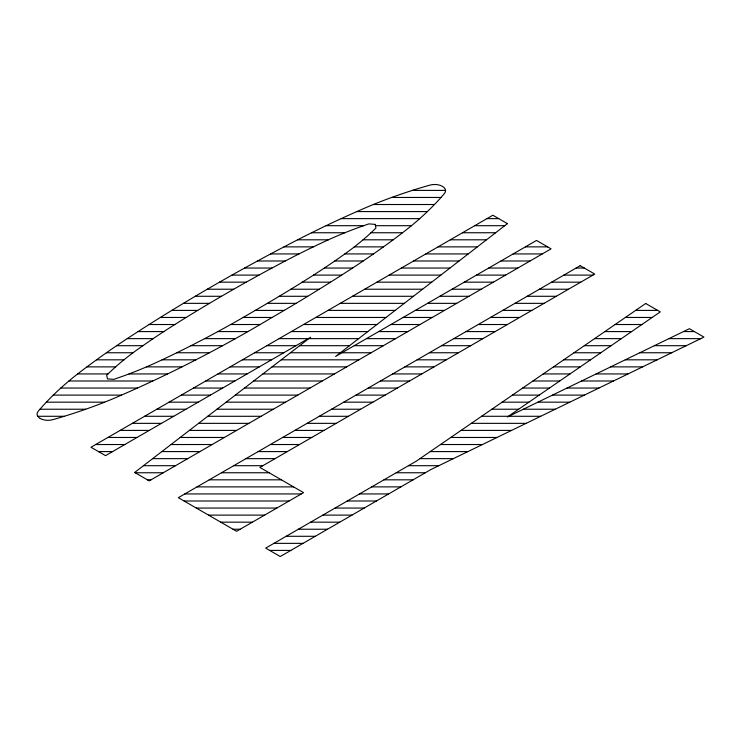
<?xml version="1.0" encoding="UTF-8"?>
<svg xmlns="http://www.w3.org/2000/svg" width="741" height="741" viewBox="0 0 741 741"><rect width="100%" height="100%" fill="white"/><g stroke="black" fill="none" stroke-linecap="round" stroke-linejoin="round"><path stroke-width="1.11" d="M412.376 190.4L445.545 190.4M391.646 197.458L441.015 197.458M373.334 204.516L434.476 204.516M356.829 211.574L427.381 211.574M341.156 218.632L419.721 218.632M486.957 218.632L498.739 218.632M326.096 225.69L363.599 225.69M375.428 225.69L411.45 225.69M474.731 225.69L504.751 225.69M311.59 232.748L344.843 232.748M371 232.748L402.52 232.748M462.504 232.748L495.618 232.748M297.623 239.806L328.356 239.806M363.053 239.806L393.147 239.806M450.278 239.806L486.485 239.806M284.007 246.873L313.35 246.873M354.355 246.873L383.477 246.873M438.051 246.873L477.352 246.873M525.406 246.873L547.645 246.873M270.65 253.931L299.003 253.931M344.843 253.931L373.492 253.931M425.825 253.931L468.219 253.931M513.18 253.931L542.292 253.931M257.525 260.989L285.257 260.989M334.784 260.989L363.192 260.989M413.598 260.989L459.087 260.989M500.953 260.989L530.065 260.989M244.632 268.047L271.975 268.047M324.345 268.047L352.559 268.047M401.372 268.047L449.954 268.047M488.717 268.047L517.839 268.047M576.072 268.047L584.325 268.047M231.961 275.106L258.961 275.106M313.508 275.106L341.638 275.106M389.145 275.106L440.83 275.106M476.491 275.106L505.612 275.106M563.845 275.106L592.967 275.106M219.512 282.164L246.216 282.164M302.309 282.164L330.523 282.164M376.919 282.164L431.697 282.164M464.264 282.164L493.386 282.164M551.619 282.164L580.74 282.164M207.276 289.222L233.73 289.222M290.88 289.222L319.232 289.222M364.692 289.222L422.565 289.222M452.038 289.222L481.159 289.222M539.392 289.222L568.514 289.222M195.244 296.28L221.485 296.28M279.227 296.28L307.747 296.28M352.457 296.28L413.432 296.28M439.811 296.28L468.933 296.28M527.166 296.28L556.287 296.28M183.425 303.347L209.481 303.347M267.344 303.347L296.067 303.347M340.23 303.347L404.299 303.347M427.585 303.347L456.706 303.347M514.939 303.347L544.061 303.347M171.792 310.405L197.708 310.405M255.247 310.405L284.192 310.405M328.004 310.405L395.166 310.405M415.358 310.405L444.48 310.405M502.713 310.405L531.834 310.405M635.658 310.405L657.684 310.405M160.362 317.463L186.167 317.463M243.15 317.463L272.104 317.463M315.777 317.463L386.033 317.463M403.132 317.463L432.253 317.463M490.486 317.463L519.608 317.463M625.385 317.463L652.173 317.463M149.117 324.521L174.839 324.521M230.71 324.521L260.128 324.521M303.551 324.521L376.9 324.521M390.905 324.521L420.027 324.521M478.26 324.521L507.381 324.521M615.113 324.521L641.901 324.521M138.058 331.579L163.798 331.579M217.882 331.579L247.929 331.579M291.324 331.579L367.777 331.579M378.679 331.579L407.8 331.579M466.033 331.579L495.155 331.579M604.851 331.579L631.638 331.579M683.471 331.579L694.363 331.579M127.193 338.637L153.155 338.637M204.664 338.637L235.425 338.637M279.098 338.637L308.219 338.637M308.821 338.637L358.644 338.637M366.452 338.637L395.574 338.637M453.807 338.637L482.919 338.637M594.578 338.637L621.366 338.637M668.91 338.637L700.801 338.637M116.652 345.695L142.902 345.695M190.993 345.695L222.587 345.695M266.871 345.695L295.992 345.695M299.642 345.695L349.511 345.695M354.226 345.695L383.347 345.695M441.58 345.695L470.692 345.695M584.306 345.695L611.093 345.695M654.359 345.695L686.249 345.695M106.435 352.753L133.047 352.753M176.812 352.753L209.416 352.753M254.645 352.753L283.766 352.753M290.453 352.753L340.378 352.753M341.999 352.753L371.111 352.753M429.354 352.753L458.466 352.753M574.034 352.753L600.821 352.753M639.798 352.753L671.689 352.753M96.534 359.82L123.942 359.82M162.094 359.82L195.893 359.82M242.418 359.82L271.539 359.82M281.265 359.82L358.885 359.82M417.127 359.82L446.239 359.82M563.762 359.82L590.549 359.82M625.247 359.82L657.137 359.82M86.947 366.878L115.615 366.878M146.514 366.878L181.971 366.878M230.192 366.878L259.313 366.878M272.077 366.878L346.658 366.878M404.901 366.878L434.013 366.878M553.49 366.878L580.277 366.878M610.686 366.878L642.577 366.878M77.648 373.936L108.01 373.936M129.008 373.936L167.605 373.936M217.965 373.936L247.086 373.936M262.888 373.936L334.432 373.936M392.674 373.936L421.786 373.936M543.218 373.936L570.005 373.936M596.135 373.936L628.025 373.936M68.894 380.994L152.757 380.994M205.739 380.994L234.86 380.994M253.7 380.994L322.205 380.994M380.448 380.994L409.56 380.994M532.955 380.994L559.742 380.994M581.583 380.994L613.465 380.994M60.79 388.052L137.409 388.052M193.512 388.052L222.633 388.052M244.511 388.052L309.979 388.052M368.221 388.052L397.333 388.052M522.683 388.052L549.47 388.052M567.022 388.052L598.913 388.052M53.287 395.11L121.515 395.11M181.286 395.11L210.407 395.11M235.332 395.11L297.752 395.11M355.995 395.11L385.107 395.11M512.411 395.11L539.198 395.11M552.471 395.11L584.362 395.11M46.35 402.168L104.611 402.168M169.059 402.168L198.171 402.168M226.144 402.168L285.526 402.168M343.768 402.168L372.88 402.168M502.139 402.168L528.926 402.168M537.91 402.168L569.801 402.168M39.94 409.227L85.715 409.227M156.833 409.227L185.945 409.227M216.956 409.227L273.299 409.227M331.533 409.227L360.654 409.227M491.867 409.227L518.654 409.227M523.359 409.227L555.25 409.227M37.754 416.285L64.235 416.285M144.606 416.285L173.718 416.285M207.767 416.285L261.073 416.285M319.306 416.285L348.427 416.285M481.594 416.285L508.382 416.285M508.798 416.285L540.689 416.285M132.38 423.352L161.492 423.352M198.579 423.352L248.846 423.352M307.08 423.352L336.201 423.352M471.322 423.352L526.138 423.352M120.153 430.41L149.265 430.41M189.39 430.41L236.62 430.41M294.853 430.41L323.974 430.41M461.059 430.41L511.577 430.41M107.927 437.468L137.039 437.468M180.202 437.468L224.393 437.468M282.627 437.468L311.748 437.468M450.787 437.468L497.026 437.468M95.7 444.526L124.812 444.526M171.023 444.526L212.167 444.526M270.4 444.526L299.521 444.526M440.515 444.526L482.465 444.526M98.488 451.584L112.586 451.584M161.834 451.584L199.94 451.584M258.174 451.584L287.295 451.584M430.243 451.584L467.914 451.584M152.646 458.642L187.714 458.642M245.947 458.642L275.068 458.642M419.971 458.642L453.353 458.642M143.458 465.7L175.487 465.7M233.721 465.7L262.842 465.7M408.43 465.7L438.802 465.7M135.168 472.758L163.261 472.758M221.494 472.758L269.131 472.758M396.203 472.758L425.315 472.758M147.394 479.825L151.034 479.825M209.268 479.825L281.358 479.825M383.977 479.825L413.089 479.825M197.041 486.883L293.584 486.883M371.75 486.883L400.862 486.883M184.815 493.941L301.281 493.941M359.524 493.941L388.636 493.941M184.083 500.999L289.055 500.999M347.297 500.999L376.409 500.999M196.309 508.057L276.828 508.057M335.062 508.057L364.183 508.057M208.536 515.115L264.602 515.115M322.835 515.115L351.956 515.115M220.762 522.173L252.375 522.173M310.609 522.173L339.73 522.173M232.989 529.231L240.149 529.231M298.382 529.231L327.503 529.231M286.156 536.289L315.277 536.289M273.929 543.357L303.05 543.357M269.668 550.415L290.824 550.415M507.409 223.634L335.59 356.458L536.521 240.445L551.082 248.856L149.219 480.872L134.658 472.462L310.655 337.229L105.537 455.65L90.976 447.249L492.848 215.233L507.409 223.634M645.717 303.486L416.386 461.106L265.686 548.118L280.246 556.519L430.938 469.516L703.95 337.109L689.389 328.708L507.381 416.979L660.268 311.896L645.717 303.486M580.203 265.667L178.331 497.683L236.574 531.306L303.551 492.635L259.869 467.414L594.764 274.068L580.203 265.667M375.131 224.366L368.823 223.902A353.448 204.062 0 0 0 325.642 241.057A879.752 507.918 0 0 0 283.358 261.981A1739.794 1004.463 0 0 0 172.634 325.91A879.752 507.918 0 0 0 136.381 350.326A353.448 204.062 0 0 0 106.667 375.252L107.482 378.901L113.79 379.364A353.448 204.062 0 0 0 156.962 362.21A1018.504 588.03 0 0 0 205.915 337.979A1185.091 684.202 0 0 0 255.858 310.034A1739.794 1004.463 0 0 0 309.979 277.356A879.752 507.918 0 0 0 346.223 252.94A353.448 204.062 0 0 0 375.946 228.015L375.131 224.366M40.227 418.498A10.856 6.271 0 0 0 52.694 419.693A414.719 239.436 0 0 0 119.236 396.102A1183.97 683.554 0 0 0 194.337 360.617A1373.545 793.009 0 0 0 269.743 318.825A2009.722 1160.304 0 0 0 350.428 269.437A1024.118 591.272 0 0 0 403.595 231.933A414.719 239.436 0 0 0 444.452 193.512A10.856 6.271 0 0 0 442.377 186.315A10.856 6.271 0 0 0 429.919 185.12A414.719 239.436 0 0 0 363.377 208.712A1024.118 591.272 0 0 0 298.41 239.399A2009.722 1160.304 0 0 0 132.176 335.377A1024.118 591.272 0 0 0 79.009 372.88A414.719 239.436 0 0 0 38.162 411.301A10.856 6.271 0 0 0 40.227 418.498"/></g></svg>
